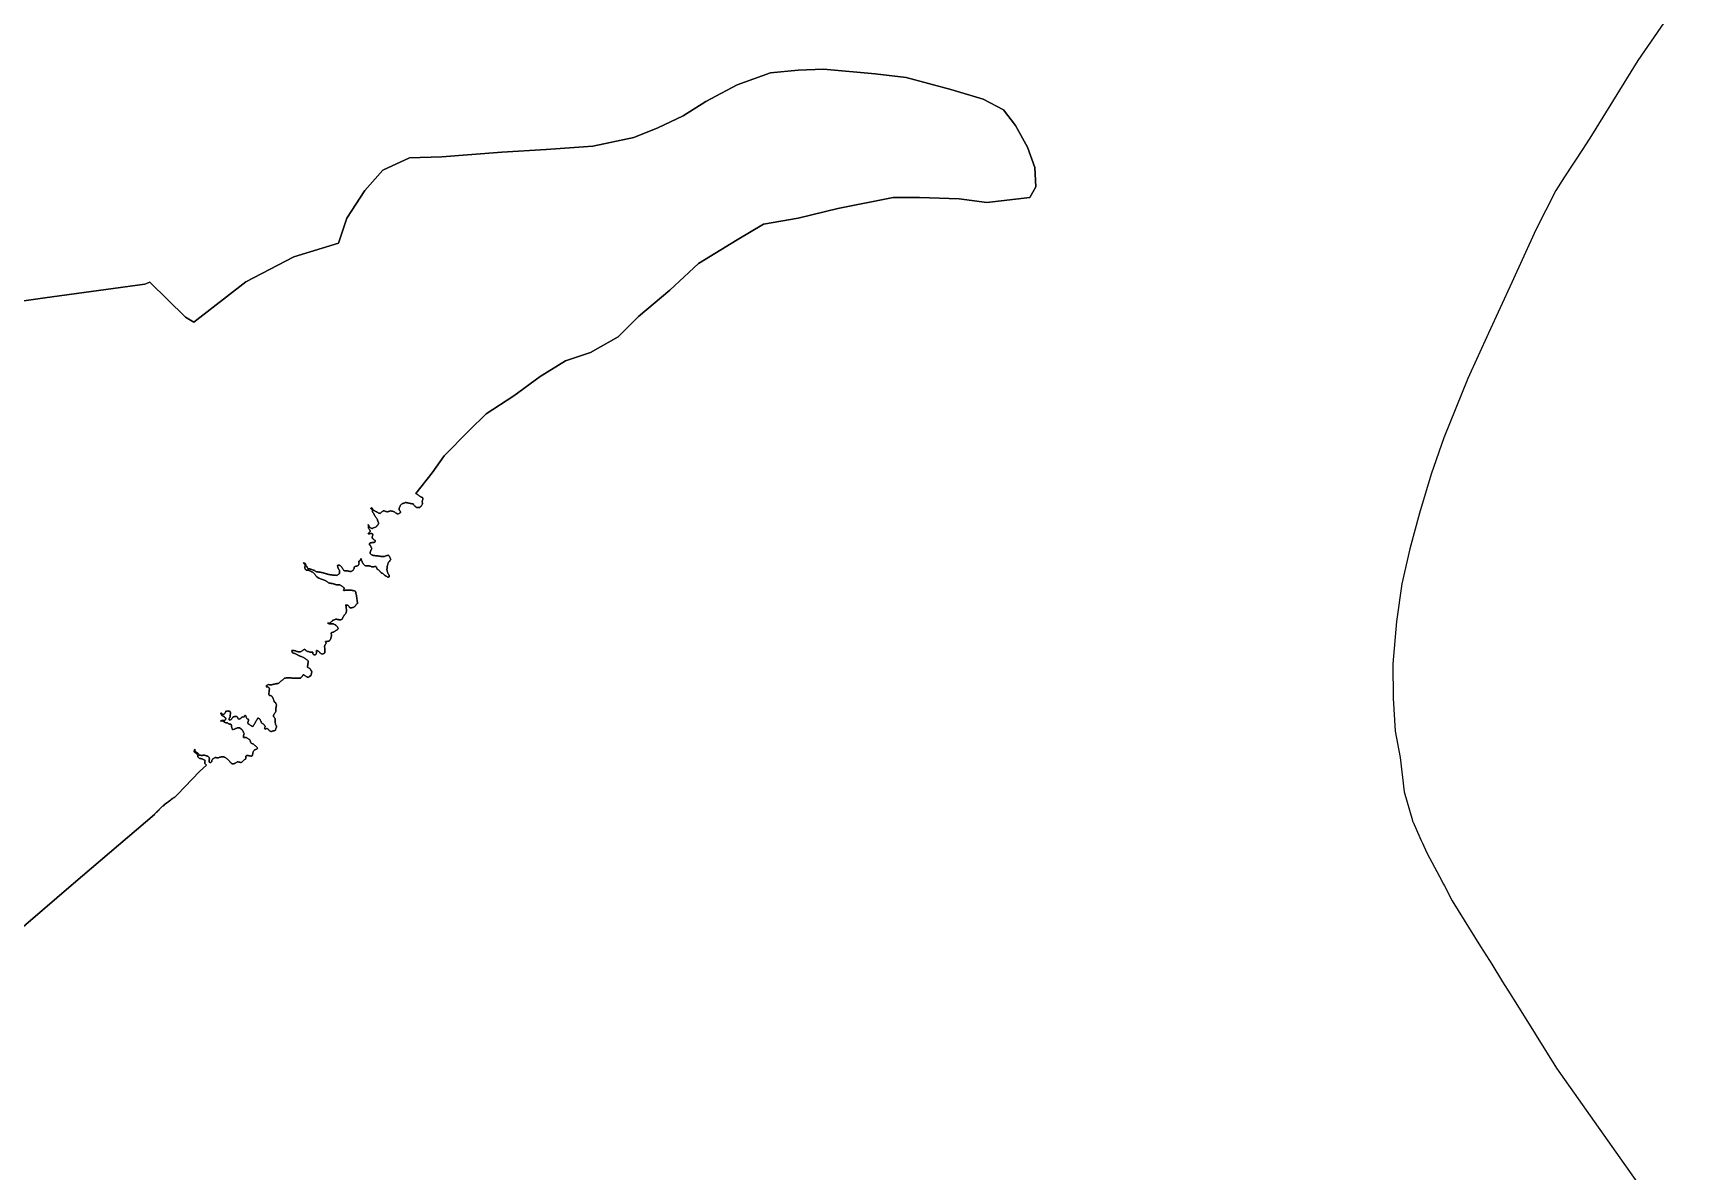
# Model space of a CAD drawing. Header units: inches. Extents: x 130170 to 284068, y 377793 to 804530.
# Drawn here: x 219321 to 241972, y 566326 to 581997 of the extents above; entities that cross this region are included whole.
import ezdxf

# ---------------------------------------------------------------- set-up
doc = ezdxf.new("R2010")
doc.units = ezdxf.units.IN
doc.header["$MEASUREMENT"] = 0
doc.layers.add('muni_il', color=7, linetype='Continuous')

msp = doc.modelspace()

# ---------------------------------------------------------------- linework, layer by layer
at = {"layer": 'muni_il'}
for points in [[(241972, 582404), (241431, 581616), (240794, 580585), (240677, 580405), (240422, 580015), (240300, 579829), (240025, 579286), (239697, 578559), (239372, 577864), (239090, 577238), (238759, 576422), (238585, 575920), (238423, 575386), (238289, 574894), (238180, 574414), (238104, 573894), (238055, 573311), (238058, 572837), (238089, 572382), (238156, 572019), (238213, 571546), (238325, 571151), (238326, 571149), (238327, 571147), (238328, 571144), (238332, 571134), (238334, 571130), (238428, 570919), (238446, 570879), (238463, 570840), (238522, 570708), (238700, 570380), (238754, 570277), (238766, 570255), (238872, 570049), (239265, 569419), (239347, 569288), (239385, 569227), (239419, 569173), (239567, 568934), (239671, 568767), (239716, 568695), (240002, 568237), (240030, 568192), (240311, 567742), (241834, 565584)], [(217906, 568593), (219882, 570287), (220997, 571237), (221002, 571245), (221013, 571258), (221022, 571266), (221036, 571275), (221044, 571285), (221054, 571297), (221062, 571305), (221079, 571322), (221089, 571332), (221099, 571342), (221108, 571350), (221118, 571357), (221132, 571372), (221147, 571382), (221164, 571395), (221174, 571400), (221182, 571407), (221205, 571424), (221215, 571431), (221227, 571441), (221242, 571454), (221254, 571461), (221263, 571469), (221270, 571471), (221280, 571478), (221291, 571488), (221304, 571500), (221312, 571509), (221616, 571829), (221713, 571915), (221702, 571926), (221700, 571928), (221695, 571933), (221691, 571938), (221689, 571945), (221688, 571952), (221689, 571959), (221691, 571966), (221693, 571976), (221688, 571985), (221680, 571990), (221672, 571992), (221665, 571994), (221659, 571998), (221651, 572002), (221642, 572004), (221634, 572006), (221626, 572007), (221619, 572009), (221613, 572011), (221607, 572016), (221601, 572021), (221596, 572025), (221595, 572031), (221594, 572039), (221591, 572047), (221588, 572055), (221584, 572063), (221579, 572070), (221574, 572076), (221567, 572082), (221560, 572086), (221553, 572090), (221547, 572094), (221544, 572099), (221544, 572104), (221545, 572111), (221548, 572119), (221549, 572127), (221551, 572134), (221551, 572136), (221551, 572130), (221551, 572121), (221555, 572112), (221561, 572105), (221567, 572099), (221573, 572093), (221580, 572089), (221587, 572085), (221592, 572080), (221597, 572075), (221602, 572069), (221606, 572061), (221613, 572055), (221622, 572052), (221630, 572051), (221638, 572050), (221647, 572049), (221656, 572050), (221664, 572052), (221671, 572053), (221678, 572053), (221685, 572052), (221692, 572049), (221700, 572046), (221708, 572044), (221716, 572042), (221723, 572040), (221731, 572038), (221737, 572036), (221742, 572032), (221745, 572026), (221748, 572019), (221751, 572012), (221753, 572005), (221752, 571999), (221751, 571991), (221748, 571984), (221751, 571957), (221753, 571955), (221760, 571950), (221771, 571951), (221779, 571958), (221784, 571966), (221786, 571974), (221788, 571981), (221791, 571988), (221791, 571988), (221794, 571994), (221799, 572000), (221805, 572004), (221811, 572009), (221818, 572013), (221824, 572017), (221825, 572017), (221830, 572020), (221837, 572020), (221844, 572020), (221852, 572018), (221860, 572017), (221869, 572016), (221877, 572016), (221886, 572019), (221892, 572024), (221898, 572026), (221905, 572027), (221913, 572028), (221921, 572029), (221929, 572030), (221936, 572030), (221944, 572030), (221951, 572029), (221958, 572027), (221965, 572024), (221972, 572020), (221978, 572016), (221984, 572012), (221990, 572006), (221997, 572001), (222003, 571997), (222008, 571991), (222014, 571985), (222019, 571980), (222025, 571974), (222030, 571968), (222035, 571962), (222040, 571956), (222046, 571950), (222052, 571944), (222058, 571938), (222067, 571934), (222076, 571934), (222085, 571934), (222093, 571937), (222101, 571939), (222109, 571942), (222116, 571946), (222124, 571950), (222130, 571956), (222135, 571960), (222141, 571960), (222148, 571959), (222156, 571958), (222164, 571957), (222172, 571956), (222180, 571954), (222189, 571954), (222199, 571956), (222206, 571962), (222211, 571969), (222216, 571975), (222221, 571981), (222226, 571985), (222233, 571989), (222240, 571992), (222248, 571997), (222254, 572006), (222255, 572015), (222255, 572023), (222256, 572031), (222256, 572039), (222258, 572044), (222262, 572047), (222268, 572049), (222275, 572050), (222282, 572048), (222289, 572046), (222297, 572044), (222305, 572043), (222314, 572042), (222322, 572041), (222331, 572040), (222341, 572044), (222346, 572053), (222348, 572061), (222349, 572069), (222351, 572077), (222353, 572085), (222355, 572092), (222357, 572099), (222361, 572106), (222365, 572112), (222369, 572119), (222373, 572124), (222379, 572127), (222386, 572130), (222394, 572132), (222402, 572135), (222411, 572140), (222414, 572149), (222411, 572159), (222405, 572165), (222399, 572171), (222393, 572176), (222387, 572182), (222380, 572187), (222374, 572192), (222368, 572197), (222362, 572202), (222355, 572207), (222347, 572211), (222339, 572214), (222332, 572217), (222326, 572220), (222323, 572225), (222320, 572232), (222318, 572239), (222315, 572247), (222313, 572255), (222309, 572263), (222303, 572270), (222296, 572275), (222288, 572279), (222281, 572282), (222274, 572286), (222268, 572290), (222260, 572294), (222252, 572298), (222242, 572298), (222235, 572296), (222228, 572297), (222223, 572298), (222221, 572302), (222222, 572309), (222223, 572317), (222224, 572324), (222226, 572331), (222228, 572340), (222230, 572349), (222228, 572358), (222225, 572362), (222223, 572366), (222219, 572372), (222216, 572379), (222212, 572387), (222209, 572394), (222204, 572401), (222198, 572408), (222191, 572413), (222185, 572418), (222178, 572422), (222171, 572427), (222160, 572430), (222145, 572429), (222137, 572427), (222129, 572424), (222122, 572421), (222114, 572418), (222107, 572415), (222099, 572413), (222092, 572410), (222084, 572407), (222078, 572403), (222074, 572404), (222070, 572406), (222068, 572412), (222065, 572419), (222063, 572427), (222061, 572434), (222058, 572442), (222056, 572449), (222056, 572456), (222057, 572465), (222054, 572474), (222046, 572480), (222037, 572480), (222029, 572481), (222023, 572483), (222016, 572486), (222010, 572491), (222002, 572496), (221993, 572497), (221985, 572497), (221978, 572498), (221972, 572501), (221965, 572505), (221958, 572509), (221952, 572514), (221945, 572518), (221937, 572522), (221928, 572524), (221919, 572524), (221911, 572523), (221906, 572523), (221906, 572523), (221911, 572526), (221918, 572529), (221925, 572531), (221932, 572532), (221939, 572531), (221947, 572529), (221956, 572528), (221966, 572532), (221972, 572539), (221978, 572547), (221978, 572557), (221973, 572566), (221967, 572572), (221962, 572578), (221956, 572584), (221948, 572589), (221940, 572592), (221933, 572595), (221926, 572597), (221922, 572602), (221919, 572608), (221915, 572615), (221912, 572622), (221910, 572628), (221911, 572633), (221912, 572634), (221914, 572633), (221919, 572629), (221926, 572623), (221932, 572618), (221942, 572613), (221952, 572617), (221959, 572624), (221964, 572631), (221968, 572637), (221973, 572644), (221977, 572652), (221979, 572658), (221983, 572661), (221989, 572660), (221998, 572660), (222005, 572661), (222012, 572659), (222020, 572658), (222028, 572657), (222034, 572656), (222037, 572652), (222039, 572645), (222041, 572638), (222041, 572630), (222042, 572622), (222042, 572615), (222040, 572608), (222038, 572600), (222038, 572591), (222039, 572584), (222037, 572578), (222032, 572572), (222028, 572565), (222025, 572556), (222023, 572547), (222026, 572537), (222035, 572533), (222045, 572537), (222051, 572544), (222056, 572550), (222061, 572556), (222066, 572563), (222070, 572569), (222075, 572574), (222081, 572579), (222087, 572582), (222094, 572585), (222101, 572587), (222109, 572587), (222116, 572587), (222123, 572587), (222129, 572584), (222134, 572580), (222139, 572574), (222142, 572568), (222145, 572560), (222150, 572552), (222161, 572548), (222171, 572551), (222178, 572556), (222185, 572559), (222192, 572565), (222197, 572572), (222201, 572577), (222205, 572579), (222211, 572577), (222220, 572574), (222230, 572580), (222234, 572588), (222237, 572595), (222242, 572599), (222246, 572601), (222249, 572600), (222253, 572596), (222255, 572590), (222257, 572582), (222260, 572575), (222262, 572567), (222266, 572558), (222275, 572552), (222283, 572550), (222290, 572549), (222293, 572546), (222294, 572541), (222292, 572535), (222290, 572527), (222287, 572520), (222285, 572512), (222284, 572503), (222284, 572494), (222288, 572484), (222297, 572480), (222303, 572476), (222308, 572470), (222314, 572465), (222322, 572460), (222329, 572457), (222333, 572455), (222337, 572453), (222346, 572449), (222357, 572454), (222362, 572462), (222366, 572469), (222370, 572475), (222375, 572482), (222379, 572489), (222383, 572496), (222386, 572505), (222388, 572512), (222392, 572518), (222396, 572525), (222400, 572531), (222405, 572537), (222410, 572544), (222414, 572552), (222417, 572559), (222420, 572563), (222423, 572564), (222428, 572562), (222434, 572558), (222441, 572554), (222445, 572550), (222446, 572550), (222447, 572549), (222450, 572544), (222454, 572538), (222457, 572531), (222461, 572523), (222464, 572516), (222467, 572508), (222471, 572500), (222477, 572494), (222484, 572489), (222491, 572485), (222496, 572480), (222502, 572474), (222507, 572469), (222512, 572463), (222518, 572457), (222522, 572452), (222523, 572447), (222521, 572442), (222517, 572435), (222513, 572426), (222515, 572417), (222522, 572412), (222531, 572414), (222539, 572418), (222545, 572420), (222550, 572420), (222554, 572417), (222560, 572411), (222565, 572405), (222571, 572399), (222576, 572393), (222582, 572388), (222589, 572382), (222598, 572378), (222607, 572378), (222616, 572381), (222623, 572383), (222631, 572386), (222638, 572388), (222646, 572389), (222654, 572391), (222661, 572398), (222665, 572406), (222668, 572414), (222670, 572422), (222673, 572429), (222676, 572436), (222679, 572445), (222677, 572455), (222672, 572463), (222667, 572468), (222665, 572475), (222663, 572482), (222662, 572490), (222660, 572498), (222659, 572505), (222659, 572513), (222659, 572521), (222659, 572529), (222659, 572537), (222659, 572545), (222658, 572554), (222653, 572563), (222648, 572569), (222643, 572575), (222638, 572581), (222635, 572587), (222634, 572594), (222634, 572600), (222637, 572605), (222642, 572612), (222646, 572619), (222651, 572625), (222655, 572633), (222659, 572640), (222662, 572647), (222666, 572655), (222668, 572663), (222669, 572672), (222669, 572680), (222669, 572688), (222670, 572696), (222670, 572704), (222672, 572711), (222673, 572719), (222674, 572727), (222675, 572736), (222675, 572744), (222675, 572745), (222674, 572753), (222670, 572761), (222666, 572769), (222661, 572777), (222653, 572781), (222648, 572784), (222646, 572789), (222644, 572796), (222641, 572804), (222639, 572812), (222636, 572819), (222633, 572827), (222630, 572835), (222626, 572842), (222622, 572850), (222617, 572856), (222611, 572863), (222604, 572869), (222596, 572872), (222587, 572873), (222581, 572874), (222576, 572877), (222574, 572881), (222573, 572888), (222573, 572896), (222573, 572904), (222573, 572912), (222574, 572920), (222574, 572927), (222575, 572935), (222577, 572943), (222578, 572950), (222582, 572958), (222580, 572968), (222576, 572976), (222571, 572983), (222564, 572991), (222554, 572993), (222546, 572990), (222542, 572992), (222539, 572995), (222537, 573001), (222537, 573006), (222540, 573010), (222546, 573013), (222552, 573018), (222559, 573022), (222565, 573025), (222571, 573025), (222579, 573023), (222587, 573021), (222596, 573020), (222604, 573021), (222613, 573022), (222621, 573024), (222629, 573026), (222636, 573029), (222644, 573031), (222651, 573032), (222659, 573034), (222667, 573035), (222675, 573037), (222683, 573038), (222691, 573040), (222699, 573041), (222707, 573045), (222714, 573050), (222721, 573056), (222727, 573061), (222733, 573066), (222738, 573072), (222744, 573077), (222750, 573082), (222756, 573087), (222763, 573092), (222769, 573096), (222776, 573102), (222782, 573108), (222786, 573113), (222792, 573114), (222799, 573115), (222808, 573116), (222816, 573117), (222823, 573118), (222831, 573119), (222839, 573119), (222846, 573119), (222854, 573118), (222862, 573117), (222870, 573116), (222878, 573116), (222886, 573115), (222894, 573114), (222902, 573114), (222910, 573113), (222918, 573113), (222926, 573113), (222934, 573112), (222942, 573112), (222951, 573112), (222959, 573114), (222966, 573114), (222974, 573115), (222982, 573114), (222989, 573112), (222999, 573111), (223008, 573115), (223014, 573121), (223020, 573127), (223026, 573132), (223032, 573138), (223037, 573145), (223041, 573152), (223044, 573157), (223049, 573158), (223054, 573158), (223059, 573154), (223065, 573148), (223073, 573144), (223079, 573139), (223085, 573134), (223093, 573130), (223101, 573126), (223111, 573126), (223120, 573127), (223128, 573131), (223133, 573134), (223133, 573134), (223150, 573149), (223153, 573155), (223155, 573164), (223157, 573171), (223159, 573179), (223161, 573187), (223163, 573195), (223162, 573205), (223157, 573213), (223152, 573219), (223149, 573226), (223146, 573234), (223141, 573242), (223134, 573247), (223126, 573251), (223119, 573255), (223112, 573258), (223107, 573261), (223105, 573266), (223106, 573273), (223106, 573281), (223107, 573288), (223109, 573296), (223110, 573304), (223110, 573313), (223111, 573321), (223111, 573329), (223112, 573336), (223112, 573345), (223110, 573355), (223102, 573362), (223096, 573367), (223089, 573371), (223083, 573376), (223076, 573381), (223070, 573385), (223063, 573390), (223056, 573395), (223049, 573399), (223041, 573401), (223018, 573410), (223011, 573413), (223004, 573416), (222996, 573419), (222989, 573422), (222982, 573426), (222975, 573429), (222968, 573433), (222961, 573436), (222955, 573440), (222947, 573445), (222940, 573448), (222932, 573451), (222925, 573454), (222917, 573457), (222909, 573459), (222902, 573461), (222897, 573463), (222894, 573469), (222892, 573476), (222890, 573484), (222889, 573490), (222889, 573494), (222891, 573496), (222897, 573495), (222905, 573495), (222913, 573495), (222920, 573493), (222928, 573491), (222936, 573489), (222943, 573487), (222950, 573484), (222958, 573482), (222966, 573479), (222974, 573477), (222982, 573476), (222991, 573475), (222999, 573476), (223008, 573477), (223016, 573481), (223023, 573485), (223030, 573489), (223037, 573493), (223044, 573498), (223051, 573504), (223056, 573509), (223060, 573511), (223065, 573509), (223071, 573505), (223077, 573501), (223083, 573496), (223089, 573491), (223096, 573485), (223104, 573482), (223112, 573480), (223120, 573478), (223128, 573476), (223135, 573473), (223143, 573471), (223152, 573470), (223161, 573472), (223168, 573473), (223173, 573473), (223176, 573472), (223177, 573467), (223177, 573460), (223178, 573450), (223184, 573442), (223191, 573436), (223201, 573433), (223211, 573435), (223219, 573439), (223225, 573447), (223228, 573456), (223229, 573464), (223230, 573473), (223230, 573481), (223230, 573489), (223230, 573495), (223232, 573496), (223235, 573497), (223241, 573494), (223247, 573490), (223253, 573485), (223259, 573480), (223265, 573475), (223271, 573470), (223276, 573464), (223282, 573458), (223287, 573452), (223295, 573446), (223305, 573444), (223314, 573446), (223322, 573449), (223329, 573451), (223338, 573455), (223344, 573464), (223344, 573473), (223344, 573482), (223344, 573490), (223344, 573498), (223344, 573506), (223343, 573514), (223342, 573522), (223341, 573530), (223340, 573538), (223340, 573546), (223340, 573553), (223342, 573559), (223345, 573566), (223349, 573573), (223352, 573580), (223356, 573587), (223360, 573596), (223358, 573606), (223354, 573613), (223353, 573616), (223353, 573617), (223359, 573618), (223366, 573619), (223374, 573620), (223382, 573621), (223390, 573622), (223399, 573624), (223407, 573628), (223413, 573635), (223418, 573643), (223422, 573651), (223424, 573659), (223426, 573666), (223428, 573674), (223430, 573682), (223433, 573689), (223435, 573698), (223435, 573707), (223433, 573715), (223432, 573723), (223430, 573730), (223431, 573736), (223433, 573739), (223438, 573740), (223446, 573742), (223455, 573744), (223462, 573748), (223469, 573753), (223476, 573757), (223483, 573761), (223490, 573765), (223496, 573770), (223503, 573773), (223510, 573776), (223518, 573781), (223524, 573789), (223528, 573799), (223524, 573809), (223519, 573816), (223514, 573822), (223509, 573829), (223503, 573835), (223496, 573840), (223489, 573845), (223483, 573849), (223476, 573853), (223468, 573857), (223461, 573861), (223451, 573863), (223443, 573862), (223435, 573862), (223427, 573862), (223419, 573861), (223411, 573860), (223404, 573859), (223398, 573861), (223392, 573865), (223384, 573869), (223379, 573871), (223380, 573871), (223387, 573870), (223396, 573869), (223405, 573869), (223414, 573872), (223421, 573878), (223426, 573885), (223432, 573890), (223438, 573895), (223444, 573900), (223450, 573905), (223455, 573910), (223462, 573912), (223470, 573915), (223477, 573918), (223485, 573920), (223492, 573923), (223499, 573924), (223506, 573923), (223513, 573922), (223521, 573920), (223529, 573919), (223537, 573918), (223545, 573916), (223554, 573916), (223562, 573918), (223571, 573919), (223580, 573924), (223585, 573933), (223588, 573940), (223591, 573947), (223594, 573954), (223598, 573961), (223602, 573968), (223607, 573974), (223611, 573980), (223616, 573987), (223621, 573993), (223626, 573999), (223631, 574006), (223636, 574013), (223638, 574022), (223639, 574031), (223640, 574039), (223641, 574047), (223640, 574056), (223639, 574064), (223637, 574072), (223636, 574079), (223635, 574087), (223635, 574095), (223635, 574103), (223634, 574111), (223633, 574118), (223634, 574121), (223635, 574121), (223641, 574119), (223649, 574118), (223656, 574116), (223663, 574113), (223668, 574108), (223672, 574102), (223676, 574095), (223681, 574088), (223690, 574083), (223699, 574082), (223708, 574081), (223716, 574082), (223725, 574084), (223733, 574087), (223740, 574089), (223748, 574093), (223756, 574098), (223761, 574105), (223766, 574112), (223770, 574119), (223774, 574125), (223779, 574131), (223785, 574136), (223791, 574143), (223795, 574152), (223793, 574162), (223790, 574170), (223788, 574177), (223787, 574185), (223786, 574192), (223785, 574200), (223784, 574208), (223783, 574216), (223782, 574224), (223781, 574232), (223781, 574240), (223780, 574248), (223779, 574257), (223776, 574264), (223774, 574272), (223771, 574279), (223770, 574286), (223770, 574295), (223767, 574304), (223759, 574310), (223751, 574315), (223742, 574316), (223735, 574318), (223727, 574320), (223719, 574322), (223712, 574324), (223703, 574326), (223694, 574326), (223686, 574325), (223678, 574325), (223670, 574325), (223662, 574326), (223654, 574326), (223646, 574325), (223638, 574326), (223630, 574326), (223621, 574324), (223614, 574321), (223608, 574321), (223603, 574322), (223601, 574325), (223601, 574329), (223604, 574334), (223610, 574342), (223609, 574352), (223605, 574361), (223597, 574365), (223591, 574370), (223584, 574375), (223578, 574379), (223571, 574384), (223565, 574389), (223558, 574394), (223550, 574398), (223541, 574399), (223532, 574399), (223524, 574399), (223516, 574398), (223509, 574398), (223502, 574399), (223495, 574402), (223487, 574404), (223479, 574406), (223472, 574409), (223464, 574411), (223456, 574414), (223448, 574416), (223440, 574417), (223432, 574418), (223424, 574419), (223416, 574421), (223409, 574422), (223401, 574423), (223395, 574426), (223389, 574430), (223382, 574435), (223376, 574440), (223369, 574444), (223363, 574449), (223357, 574454), (223349, 574458), (223261, 574490), (223232, 574506), (223228, 574512), (223222, 574518), (223217, 574524), (223213, 574530), (223209, 574537), (223205, 574544), (223199, 574551), (223193, 574557), (223186, 574562), (223180, 574566), (223173, 574571), (223166, 574575), (223159, 574579), (223152, 574584), (223145, 574588), (223137, 574591), (223129, 574594), (223121, 574596), (223113, 574598), (223105, 574599), (223097, 574599), (223090, 574600), (223084, 574602), (223080, 574607), (223074, 574613), (223071, 574619), (223069, 574626), (223067, 574633), (223067, 574640), (223068, 574647), (223070, 574654), (223072, 574663), (223070, 574673), (223065, 574681), (223059, 574687), (223054, 574692), (223050, 574699), (223048, 574703), (223052, 574702), (223059, 574698), (223066, 574695), (223071, 574691), (223075, 574685), (223078, 574679), (223080, 574672), (223081, 574663), (223087, 574655), (223093, 574650), (223098, 574644), (223101, 574638), (223104, 574630), (223110, 574622), (223120, 574619), (223128, 574619), (223136, 574617), (223143, 574615), (223150, 574612), (223158, 574609), (223165, 574607), (223173, 574604), (223181, 574601), (223189, 574600), (223196, 574598), (223202, 574595), (223207, 574590), (223214, 574585), (223221, 574581), (223229, 574576), (223239, 574575), (223246, 574577), (223253, 574576), (223261, 574574), (223269, 574573), (223277, 574572), (223285, 574571), (223293, 574569), (223300, 574568), (223308, 574566), (223316, 574564), (223323, 574562), (223331, 574560), (223339, 574558), (223346, 574556), (223354, 574553), (223361, 574551), (223369, 574548), (223377, 574546), (223384, 574544), (223392, 574541), (223400, 574539), (223408, 574538), (223416, 574537), (223424, 574536), (223432, 574535), (223440, 574534), (223448, 574533), (223457, 574533), (223464, 574532), (223472, 574531), (223480, 574530), (223488, 574529), (223497, 574528), (223506, 574530), (223514, 574533), (223521, 574537), (223528, 574541), (223536, 574545), (223543, 574552), (223546, 574561), (223546, 574570), (223545, 574579), (223544, 574587), (223543, 574595), (223540, 574603), (223536, 574611), (223532, 574618), (223528, 574625), (223525, 574632), (223522, 574638), (223521, 574646), (223519, 574654), (223516, 574661), (223517, 574664), (223519, 574666), (223526, 574667), (223533, 574669), (223540, 574670), (223546, 574669), (223551, 574665), (223557, 574659), (223563, 574654), (223569, 574649), (223574, 574644), (223578, 574638), (223582, 574631), (223587, 574624), (223591, 574618), (223595, 574611), (223599, 574603), (223606, 574597), (223614, 574592), (223623, 574590), (223632, 574591), (223640, 574591), (223647, 574591), (223654, 574589), (223662, 574588), (223670, 574586), (223678, 574585), (223686, 574583), (223695, 574582), (223704, 574583), (223712, 574587), (223719, 574591), (223727, 574595), (223733, 574601), (223739, 574609), (223742, 574617), (223745, 574625), (223747, 574633), (223749, 574640), (223751, 574646), (223755, 574650), (223761, 574652), (223768, 574653), (223776, 574655), (223785, 574656), (223793, 574658), (223802, 574663), (223806, 574672), (223809, 574680), (223812, 574688), (223814, 574697), (223813, 574706), (223810, 574713), (223810, 574719), (223812, 574722), (223817, 574725), (223825, 574730), (223831, 574737), (223835, 574745), (223838, 574753), (223840, 574759), (223841, 574760), (223842, 574757), (223844, 574750), (223846, 574742), (223849, 574734), (223852, 574726), (223855, 574719), (223858, 574712), (223862, 574704), (223866, 574697), (223870, 574690), (223875, 574683), (223881, 574677), (223887, 574671), (223893, 574665), (223901, 574661), (223910, 574658), (223919, 574658), (223927, 574659), (223935, 574660), (223943, 574661), (223950, 574661), (223956, 574659), (223964, 574657), (223971, 574654), (223979, 574651), (223986, 574648), (223994, 574645), (224004, 574645), (224012, 574646), (224020, 574648), (224028, 574650), (224035, 574652), (224041, 574651), (224047, 574649), (224051, 574644), (224054, 574638), (224057, 574631), (224060, 574623), (224065, 574615), (224072, 574609), (224079, 574605), (224086, 574601), (224092, 574596), (224097, 574591), (224102, 574586), (224107, 574579), (224112, 574573), (224117, 574566), (224124, 574560), (224133, 574557), (224140, 574554), (224147, 574551), (224152, 574547), (224157, 574541), (224162, 574535), (224168, 574529), (224175, 574524), (224183, 574520), (224190, 574517), (224197, 574514), (224203, 574509), (224212, 574505), (224222, 574504), (224229, 574510), (224231, 574520), (224227, 574529), (224223, 574537), (224219, 574544), (224215, 574551), (224211, 574557), (224209, 574564), (224207, 574571), (224205, 574579), (224203, 574587), (224201, 574595), (224199, 574602), (224199, 574609), (224199, 574617), (224200, 574625), (224200, 574633), (224201, 574641), (224202, 574649), (224203, 574656), (224205, 574664), (224207, 574671), (224209, 574679), (224211, 574686), (224214, 574694), (224217, 574700), (224221, 574706), (224226, 574713), (224231, 574719), (224236, 574725), (224240, 574732), (224245, 574739), (224250, 574747), (224249, 574758), (224245, 574765), (224241, 574772), (224237, 574779), (224233, 574786), (224229, 574793), (224223, 574802), (224213, 574805), (224204, 574803), (224196, 574801), (224188, 574798), (224181, 574795), (224173, 574792), (224166, 574790), (224159, 574789), (224151, 574788), (224143, 574788), (224135, 574789), (224128, 574789), (224120, 574789), (224112, 574790), (224104, 574791), (224096, 574792), (224088, 574793), (224080, 574794), (224072, 574795), (224064, 574795), (224056, 574796), (224048, 574797), (224041, 574798), (224033, 574800), (224025, 574801), (224017, 574802), (224009, 574804), (224002, 574805), (223996, 574808), (223989, 574812), (223982, 574816), (223976, 574820), (223971, 574824), (223969, 574830), (223968, 574837), (223967, 574844), (223969, 574851), (223972, 574858), (223975, 574865), (223978, 574873), (223982, 574880), (223985, 574887), (223988, 574896), (223987, 574906), (223983, 574914), (223979, 574921), (223975, 574928), (223971, 574936), (223965, 574942), (223960, 574947), (223956, 574953), (223956, 574961), (223959, 574966), (223963, 574971), (223969, 574974), (223976, 574976), (223984, 574978), (223992, 574980), (223998, 574982), (224005, 574981), (224013, 574979), (224024, 574980), (224031, 574987), (224037, 574996), (224035, 575001), (224034, 575007), (224027, 575014), (224021, 575019), (224015, 575024), (224009, 575030), (224002, 575035), (223997, 575039), (223995, 575044), (223995, 575051), (223997, 575058), (223999, 575066), (224000, 575074), (224002, 575082), (224004, 575091), (224000, 575100), (223991, 575105), (223982, 575105), (223974, 575104), (223966, 575103), (223958, 575102), (223949, 575101), (223943, 575100), (223942, 575100), (223941, 575102), (223944, 575108), (223948, 575114), (223953, 575119), (223959, 575124), (223966, 575132), (223966, 575142), (223964, 575152), (223959, 575159), (223955, 575166), (223950, 575173), (223945, 575178), (223943, 575184), (223943, 575191), (223944, 575199), (223944, 575207), (223945, 575216), (223942, 575225), (223940, 575229), (223941, 575228), (223944, 575222), (223947, 575215), (223950, 575207), (223954, 575200), (223960, 575193), (223966, 575187), (223972, 575181), (223979, 575176), (223988, 575172), (223998, 575173), (224006, 575179), (224011, 575184), (224040, 575194), (224048, 575198), (224056, 575203), (224061, 575210), (224067, 575216), (224072, 575222), (224077, 575229), (224080, 575238), (224083, 575247), (224081, 575256), (224076, 575264), (224073, 575271), (224071, 575278), (224069, 575285), (224067, 575293), (224064, 575301), (224059, 575309), (224055, 575316), (224049, 575322), (224045, 575328), (224041, 575335), (224036, 575342), (224032, 575348), (224028, 575355), (224024, 575362), (224021, 575369), (224017, 575376), (224012, 575383), (224008, 575390), (224004, 575396), (224001, 575403), (224000, 575410), (223999, 575418), (223998, 575426), (223994, 575435), (223987, 575441), (223981, 575445), (223978, 575449), (223978, 575452), (223981, 575454), (223986, 575456), (223992, 575456), (223996, 575452), (224000, 575446), (224004, 575439), (224009, 575432), (224015, 575426), (224021, 575420), (224029, 575415), (224036, 575412), (224044, 575409), (224051, 575405), (224058, 575402), (224065, 575398), (224072, 575394), (224079, 575391), (224086, 575387), (224094, 575383), (224105, 575382), (224113, 575389), (224118, 575394), (224124, 575399), (224124, 575399), (224126, 575401), (224130, 575404), (224137, 575409), (224143, 575414), (224148, 575418), (224154, 575419), (224160, 575417), (224168, 575414), (224175, 575412), (224183, 575409), (224190, 575406), (224199, 575403), (224208, 575404), (224217, 575407), (224224, 575409), (224232, 575411), (224240, 575413), (224247, 575415), (224254, 575415), (224261, 575413), (224269, 575412), (224276, 575410), (224284, 575408), (224291, 575406), (224298, 575403), (224305, 575399), (224311, 575395), (224318, 575391), (224325, 575386), (224332, 575382), (224338, 575378), (224347, 575373), (224358, 575375), (224365, 575379), (224372, 575384), (224379, 575388), (224386, 575396), (224387, 575405), (224381, 575413), (224375, 575418), (224371, 575424), (224369, 575431), (224367, 575438), (224366, 575445), (224366, 575452), (224369, 575458), (224372, 575465), (224376, 575472), (224379, 575480), (224382, 575487), (224385, 575494), (224389, 575500), (224394, 575505), (224400, 575510), (224406, 575514), (224412, 575516), (224420, 575518), (224428, 575521), (224436, 575524), (224443, 575528), (224449, 575531), (224455, 575531), (224463, 575530), (224471, 575529), (224478, 575527), (224486, 575526), (224494, 575524), (224502, 575523), (224510, 575521), (224517, 575519), (224525, 575517), (224534, 575516), (224542, 575515), (224550, 575515), (224556, 575514), (224560, 575511), (224564, 575505), (224569, 575498), (224574, 575491), (224580, 575485), (224585, 575480), (224591, 575474), (224599, 575468), (224607, 575465), (224616, 575464), (224624, 575463), (224632, 575462), (224641, 575463), (224650, 575465), (224658, 575471), (224664, 575477), (224669, 575482), (224675, 575488), (224681, 575495), (224685, 575503), (224687, 575512), (224687, 575521), (224686, 575529), (224684, 575537), (224683, 575545), (224684, 575551), (224686, 575558), (224689, 575565), (224693, 575573), (224695, 575582), (224694, 575592), (224686, 575599), (224678, 575603), (224671, 575606), (224664, 575610), (224657, 575614), (224650, 575618), (224643, 575622), (224637, 575626), (224631, 575631), (224625, 575636), (224618, 575641), (224612, 575646), (224606, 575651), (224598, 575655), (224821, 575942), (224986, 576174), (225333, 576521), (225565, 576753), (225945, 577001), (226309, 577265), (226656, 577480), (227004, 577596), (227384, 577811), (227665, 578092), (228095, 578456), (228492, 578820), (229021, 579150), (229385, 579365), (229864, 579448), (230410, 579580), (231171, 579729), (231535, 579729), (232080, 579713), (232461, 579663), (233056, 579729), (233139, 579878), (233122, 580142), (233023, 580424), (232858, 580721), (232692, 580936), (232411, 581085), (231965, 581217), (231353, 581383), (230923, 581432), (230212, 581498), (229864, 581482), (229484, 581449), (229021, 581284), (228591, 581052), (228277, 580854), (227930, 580688), (227599, 580556), (227037, 580440), (226392, 580391), (225780, 580357), (224953, 580291), (224507, 580275), (224143, 580109), (223895, 579828), (223647, 579448), (223531, 579101), (222914, 578912), (222253, 578568), (221536, 578015), (221422, 578083), (220934, 578567), (220865, 578539), (219486, 578348), (218511, 578213)], [(218511, 578213), (219486, 578348), (220865, 578539), (220934, 578567), (221422, 578083), (221536, 578015), (222253, 578568), (222914, 578912), (223531, 579101), (223647, 579448), (223895, 579828), (224143, 580109), (224507, 580275), (224953, 580291), (225780, 580357), (226392, 580391), (227037, 580440), (227599, 580556), (227930, 580688), (228277, 580854), (228591, 581052), (229021, 581284), (229484, 581449), (229864, 581482), (230212, 581498), (230923, 581432), (231353, 581383), (231965, 581217), (232411, 581085), (232692, 580936), (232858, 580721), (233023, 580424), (233122, 580142), (233139, 579878), (233056, 579729), (232461, 579663), (232080, 579713), (231535, 579729), (231171, 579729), (230410, 579580), (229864, 579448), (229385, 579365), (229021, 579150), (228492, 578820), (228095, 578456), (227665, 578092), (227384, 577811), (227004, 577596), (226656, 577480), (226309, 577265), (225945, 577001), (225565, 576753), (225333, 576521), (224986, 576174), (224821, 575942), (224598, 575655), (224606, 575651), (224612, 575646), (224618, 575641), (224625, 575636), (224631, 575631), (224637, 575626), (224643, 575622), (224650, 575618), (224657, 575614), (224664, 575610), (224671, 575606), (224678, 575603), (224686, 575599), (224694, 575592), (224695, 575582), (224693, 575573), (224689, 575565), (224686, 575558), (224684, 575551), (224683, 575545), (224684, 575537), (224686, 575529), (224687, 575521), (224687, 575512), (224685, 575503), (224681, 575495), (224675, 575488), (224669, 575482), (224664, 575477), (224658, 575471), (224650, 575465), (224641, 575463), (224632, 575462), (224624, 575463), (224616, 575464), (224607, 575465), (224599, 575468), (224591, 575474), (224585, 575480), (224580, 575485), (224574, 575491), (224569, 575498), (224564, 575505), (224560, 575511), (224556, 575514), (224550, 575515), (224542, 575515), (224534, 575516), (224525, 575517), (224517, 575519), (224510, 575521), (224502, 575523), (224494, 575524), (224486, 575526), (224478, 575527), (224471, 575529), (224463, 575530), (224455, 575531), (224449, 575531), (224443, 575528), (224436, 575524), (224428, 575521), (224420, 575518), (224412, 575516), (224406, 575514), (224400, 575510), (224394, 575505), (224389, 575500), (224385, 575494), (224382, 575487), (224379, 575480), (224376, 575472), (224372, 575465), (224369, 575458), (224366, 575452), (224366, 575445), (224367, 575438), (224369, 575431), (224371, 575424), (224375, 575418), (224381, 575413), (224387, 575405), (224386, 575396), (224379, 575388), (224372, 575384), (224365, 575379), (224358, 575375), (224347, 575373), (224338, 575378), (224332, 575382), (224325, 575386), (224318, 575391), (224311, 575395), (224305, 575399), (224298, 575403), (224291, 575406), (224284, 575408), (224276, 575410), (224269, 575412), (224261, 575413), (224254, 575415), (224247, 575415), (224240, 575413), (224232, 575411), (224224, 575409), (224217, 575407), (224208, 575404), (224199, 575403), (224190, 575406), (224183, 575409), (224175, 575412), (224168, 575414), (224160, 575417), (224154, 575419), (224148, 575418), (224143, 575414), (224137, 575409), (224130, 575404), (224126, 575401), (224124, 575399), (224124, 575399), (224118, 575394), (224113, 575389), (224105, 575382), (224094, 575383), (224086, 575387), (224079, 575391), (224072, 575394), (224065, 575398), (224058, 575402), (224051, 575405), (224044, 575409), (224036, 575412), (224029, 575415), (224021, 575420), (224015, 575426), (224009, 575432), (224004, 575439), (224000, 575446), (223996, 575452), (223992, 575456), (223986, 575456), (223981, 575454), (223978, 575452), (223978, 575449), (223981, 575445), (223987, 575441), (223994, 575435), (223998, 575426), (223999, 575418), (224000, 575410), (224001, 575403), (224004, 575396), (224008, 575390), (224012, 575383), (224017, 575376), (224021, 575369), (224024, 575362), (224028, 575355), (224032, 575348), (224036, 575342), (224041, 575335), (224045, 575328), (224049, 575322), (224055, 575316), (224059, 575309), (224064, 575301), (224067, 575293), (224069, 575285), (224071, 575278), (224073, 575271), (224076, 575264), (224081, 575256), (224083, 575247), (224080, 575238), (224077, 575229), (224072, 575222), (224067, 575216), (224061, 575210), (224056, 575203), (224048, 575198), (224040, 575194), (224011, 575184), (224006, 575179), (223998, 575173), (223988, 575172), (223979, 575176), (223972, 575181), (223966, 575187), (223960, 575193), (223954, 575200), (223950, 575207), (223947, 575215), (223944, 575222), (223941, 575228), (223940, 575229), (223942, 575225), (223945, 575216), (223944, 575207), (223944, 575199), (223943, 575191), (223943, 575184), (223945, 575178), (223950, 575173), (223955, 575166), (223959, 575159), (223964, 575152), (223966, 575142), (223966, 575132), (223959, 575124), (223953, 575119), (223948, 575114), (223944, 575108), (223941, 575102), (223942, 575100), (223943, 575100), (223949, 575101), (223958, 575102), (223966, 575103), (223974, 575104), (223982, 575105), (223991, 575105), (224000, 575100), (224004, 575091), (224002, 575082), (224000, 575074), (223999, 575066), (223997, 575058), (223995, 575051), (223995, 575044), (223997, 575039), (224002, 575035), (224009, 575030), (224015, 575024), (224021, 575019), (224027, 575014), (224034, 575007), (224035, 575001), (224037, 574996), (224031, 574987), (224024, 574980), (224013, 574979), (224005, 574981), (223998, 574982), (223992, 574980), (223984, 574978), (223976, 574976), (223969, 574974), (223963, 574971), (223959, 574966), (223956, 574961), (223956, 574953), (223960, 574947), (223965, 574942), (223971, 574936), (223975, 574928), (223979, 574921), (223983, 574914), (223987, 574906), (223988, 574896), (223985, 574887), (223982, 574880), (223978, 574873), (223975, 574865), (223972, 574858), (223969, 574851), (223967, 574844), (223968, 574837), (223969, 574830), (223971, 574824), (223976, 574820), (223982, 574816), (223989, 574812), (223996, 574808), (224002, 574805), (224009, 574804), (224017, 574802), (224025, 574801), (224033, 574800), (224041, 574798), (224048, 574797), (224056, 574796), (224064, 574795), (224072, 574795), (224080, 574794), (224088, 574793), (224096, 574792), (224104, 574791), (224112, 574790), (224120, 574789), (224128, 574789), (224135, 574789), (224143, 574788), (224151, 574788), (224159, 574789), (224166, 574790), (224173, 574792), (224181, 574795), (224188, 574798), (224196, 574801), (224204, 574803), (224213, 574805), (224223, 574802), (224229, 574793), (224233, 574786), (224237, 574779), (224241, 574772), (224245, 574765), (224249, 574758), (224250, 574747), (224245, 574739), (224240, 574732), (224236, 574725), (224231, 574719), (224226, 574713), (224221, 574706), (224217, 574700), (224214, 574694), (224211, 574686), (224209, 574679), (224207, 574671), (224205, 574664), (224203, 574656), (224202, 574649), (224201, 574641), (224200, 574633), (224200, 574625), (224199, 574617), (224199, 574609), (224199, 574602), (224201, 574595), (224203, 574587), (224205, 574579), (224207, 574571), (224209, 574564), (224211, 574557), (224215, 574551), (224219, 574544), (224223, 574537), (224227, 574529), (224231, 574520), (224229, 574510), (224222, 574504), (224212, 574505), (224203, 574509), (224197, 574514), (224190, 574517), (224183, 574520), (224175, 574524), (224168, 574529), (224162, 574535), (224157, 574541), (224152, 574547), (224147, 574551), (224140, 574554), (224133, 574557), (224124, 574560), (224117, 574566), (224112, 574573), (224107, 574579), (224102, 574586), (224097, 574591), (224092, 574596), (224086, 574601), (224079, 574605), (224072, 574609), (224065, 574615), (224060, 574623), (224057, 574631), (224054, 574638), (224051, 574644), (224047, 574649), (224041, 574651), (224035, 574652), (224028, 574650), (224020, 574648), (224012, 574646), (224004, 574645), (223994, 574645), (223986, 574648), (223979, 574651), (223971, 574654), (223964, 574657), (223956, 574659), (223950, 574661), (223943, 574661), (223935, 574660), (223927, 574659), (223919, 574658), (223910, 574658), (223901, 574661), (223893, 574665), (223887, 574671), (223881, 574677), (223875, 574683), (223870, 574690), (223866, 574697), (223862, 574704), (223858, 574712), (223855, 574719), (223852, 574726), (223849, 574734), (223846, 574742), (223844, 574750), (223842, 574757), (223841, 574760), (223840, 574759), (223838, 574753), (223835, 574745), (223831, 574737), (223825, 574730), (223817, 574725), (223812, 574722), (223810, 574719), (223810, 574713), (223813, 574706), (223814, 574697), (223812, 574688), (223809, 574680), (223806, 574672), (223802, 574663), (223793, 574658), (223785, 574656), (223776, 574655), (223768, 574653), (223761, 574652), (223755, 574650), (223751, 574646), (223749, 574640), (223747, 574633), (223745, 574625), (223742, 574617), (223739, 574609), (223733, 574601), (223727, 574595), (223719, 574591), (223712, 574587), (223704, 574583), (223695, 574582), (223686, 574583), (223678, 574585), (223670, 574586), (223662, 574588), (223654, 574589), (223647, 574591), (223640, 574591), (223632, 574591), (223623, 574590), (223614, 574592), (223606, 574597), (223599, 574603), (223595, 574611), (223591, 574618), (223587, 574624), (223582, 574631), (223578, 574638), (223574, 574644), (223569, 574649), (223563, 574654), (223557, 574659), (223551, 574665), (223546, 574669), (223540, 574670), (223533, 574669), (223526, 574667), (223519, 574666), (223517, 574664), (223516, 574661), (223519, 574654), (223521, 574646), (223522, 574638), (223525, 574632), (223528, 574625), (223532, 574618), (223536, 574611), (223540, 574603), (223543, 574595), (223544, 574587), (223545, 574579), (223546, 574570), (223546, 574561), (223543, 574552), (223536, 574545), (223528, 574541), (223521, 574537), (223514, 574533), (223506, 574530), (223497, 574528), (223488, 574529), (223480, 574530), (223472, 574531), (223464, 574532), (223457, 574533), (223448, 574533), (223440, 574534), (223432, 574535), (223424, 574536), (223416, 574537), (223408, 574538), (223400, 574539), (223392, 574541), (223384, 574544), (223377, 574546), (223369, 574548), (223361, 574551), (223354, 574553), (223346, 574556), (223339, 574558), (223331, 574560), (223323, 574562), (223316, 574564), (223308, 574566), (223300, 574568), (223293, 574569), (223285, 574571), (223277, 574572), (223269, 574573), (223261, 574574), (223253, 574576), (223246, 574577), (223239, 574575), (223229, 574576), (223221, 574581), (223214, 574585), (223207, 574590), (223202, 574595), (223196, 574598), (223189, 574600), (223181, 574601), (223173, 574604), (223165, 574607), (223158, 574609), (223150, 574612), (223143, 574615), (223136, 574617), (223128, 574619), (223120, 574619), (223110, 574622), (223104, 574630), (223101, 574638), (223098, 574644), (223093, 574650), (223087, 574655), (223081, 574663), (223080, 574672), (223078, 574679), (223075, 574685), (223071, 574691), (223066, 574695), (223059, 574698), (223052, 574702), (223048, 574703), (223050, 574699), (223054, 574692), (223059, 574687), (223065, 574681), (223070, 574673), (223072, 574663), (223070, 574654), (223068, 574647), (223067, 574640), (223067, 574633), (223069, 574626), (223071, 574619), (223074, 574613), (223080, 574607), (223084, 574602), (223090, 574600), (223097, 574599), (223105, 574599), (223113, 574598), (223121, 574596), (223129, 574594), (223137, 574591), (223145, 574588), (223152, 574584), (223159, 574579), (223166, 574575), (223173, 574571), (223180, 574566), (223186, 574562), (223193, 574557), (223199, 574551), (223205, 574544), (223209, 574537), (223213, 574530), (223217, 574524), (223222, 574518), (223228, 574512), (223232, 574506), (223261, 574490), (223349, 574458), (223357, 574454), (223363, 574449), (223369, 574444), (223376, 574440), (223382, 574435), (223389, 574430), (223395, 574426), (223401, 574423), (223409, 574422), (223416, 574421), (223424, 574419), (223432, 574418), (223440, 574417), (223448, 574416), (223456, 574414), (223464, 574411), (223472, 574409), (223479, 574406), (223487, 574404), (223495, 574402), (223502, 574399), (223509, 574398), (223516, 574398), (223524, 574399), (223532, 574399), (223541, 574399), (223550, 574398), (223558, 574394), (223565, 574389), (223571, 574384), (223578, 574379), (223584, 574375), (223591, 574370), (223597, 574365), (223605, 574361), (223609, 574352), (223610, 574342), (223604, 574334), (223601, 574329), (223601, 574325), (223603, 574322), (223608, 574321), (223614, 574321), (223621, 574324), (223630, 574326), (223638, 574326), (223646, 574325), (223654, 574326), (223662, 574326), (223670, 574325), (223678, 574325), (223686, 574325), (223694, 574326), (223703, 574326), (223712, 574324), (223719, 574322), (223727, 574320), (223735, 574318), (223742, 574316), (223751, 574315), (223759, 574310), (223767, 574304), (223770, 574295), (223770, 574286), (223771, 574279), (223774, 574272), (223776, 574264), (223779, 574257), (223780, 574248), (223781, 574240), (223781, 574232), (223782, 574224), (223783, 574216), (223784, 574208), (223785, 574200), (223786, 574192), (223787, 574185), (223788, 574177), (223790, 574170), (223793, 574162), (223795, 574152), (223791, 574143), (223785, 574136), (223779, 574131), (223774, 574125), (223770, 574119), (223766, 574112), (223761, 574105), (223756, 574098), (223748, 574093), (223740, 574089), (223733, 574087), (223725, 574084), (223716, 574082), (223708, 574081), (223699, 574082), (223690, 574083), (223681, 574088), (223676, 574095), (223672, 574102), (223668, 574108), (223663, 574113), (223656, 574116), (223649, 574118), (223641, 574119), (223635, 574121), (223634, 574121), (223633, 574118), (223634, 574111), (223635, 574103), (223635, 574095), (223635, 574087), (223636, 574079), (223637, 574072), (223639, 574064), (223640, 574056), (223641, 574047), (223640, 574039), (223639, 574031), (223638, 574022), (223636, 574013), (223631, 574006), (223626, 573999), (223621, 573993), (223616, 573987), (223611, 573980), (223607, 573974), (223602, 573968), (223598, 573961), (223594, 573954), (223591, 573947), (223588, 573940), (223585, 573933), (223580, 573924), (223571, 573919), (223562, 573918), (223554, 573916), (223545, 573916), (223537, 573918), (223529, 573919), (223521, 573920), (223513, 573922), (223506, 573923), (223499, 573924), (223492, 573923), (223485, 573920), (223477, 573918), (223470, 573915), (223462, 573912), (223455, 573910), (223450, 573905), (223444, 573900), (223438, 573895), (223432, 573890), (223426, 573885), (223421, 573878), (223414, 573872), (223405, 573869), (223396, 573869), (223387, 573870), (223380, 573871), (223379, 573871), (223384, 573869), (223392, 573865), (223398, 573861), (223404, 573859), (223411, 573860), (223419, 573861), (223427, 573862), (223435, 573862), (223443, 573862), (223451, 573863), (223461, 573861), (223468, 573857), (223476, 573853), (223483, 573849), (223489, 573845), (223496, 573840), (223503, 573835), (223509, 573829), (223514, 573822), (223519, 573816), (223524, 573809), (223528, 573799), (223524, 573789), (223518, 573781), (223510, 573776), (223503, 573773), (223496, 573770), (223490, 573765), (223483, 573761), (223476, 573757), (223469, 573753), (223462, 573748), (223455, 573744), (223446, 573742), (223438, 573740), (223433, 573739), (223431, 573736), (223430, 573730), (223432, 573723), (223433, 573715), (223435, 573707), (223435, 573698), (223433, 573689), (223430, 573682), (223428, 573674), (223426, 573666), (223424, 573659), (223422, 573651), (223418, 573643), (223413, 573635), (223407, 573628), (223399, 573624), (223390, 573622), (223382, 573621), (223374, 573620), (223366, 573619), (223359, 573618), (223353, 573617), (223353, 573616), (223354, 573613), (223358, 573606), (223360, 573596), (223356, 573587), (223352, 573580), (223349, 573573), (223345, 573566), (223342, 573559), (223340, 573553), (223340, 573546), (223340, 573538), (223341, 573530), (223342, 573522), (223343, 573514), (223344, 573506), (223344, 573498), (223344, 573490), (223344, 573482), (223344, 573473), (223344, 573464), (223338, 573455), (223329, 573451), (223322, 573449), (223314, 573446), (223305, 573444), (223295, 573446), (223287, 573452), (223282, 573458), (223276, 573464), (223271, 573470), (223265, 573475), (223259, 573480), (223253, 573485), (223247, 573490), (223241, 573494), (223235, 573497), (223232, 573496), (223230, 573495), (223230, 573489), (223230, 573481), (223230, 573473), (223229, 573464), (223228, 573456), (223225, 573447), (223219, 573439), (223211, 573435), (223201, 573433), (223191, 573436), (223184, 573442), (223178, 573450), (223177, 573460), (223177, 573467), (223176, 573472), (223173, 573473), (223168, 573473), (223161, 573472), (223152, 573470), (223143, 573471), (223135, 573473), (223128, 573476), (223120, 573478), (223112, 573480), (223104, 573482), (223096, 573485), (223089, 573491), (223083, 573496), (223077, 573501), (223071, 573505), (223065, 573509), (223060, 573511), (223056, 573509), (223051, 573504), (223044, 573498), (223037, 573493), (223030, 573489), (223023, 573485), (223016, 573481), (223008, 573477), (222999, 573476), (222991, 573475), (222982, 573476), (222974, 573477), (222966, 573479), (222958, 573482), (222950, 573484), (222943, 573487), (222936, 573489), (222928, 573491), (222920, 573493), (222913, 573495), (222905, 573495), (222897, 573495), (222891, 573496), (222889, 573494), (222889, 573490), (222890, 573484), (222892, 573476), (222894, 573469), (222897, 573463), (222902, 573461), (222909, 573459), (222917, 573457), (222925, 573454), (222932, 573451), (222940, 573448), (222947, 573445), (222955, 573440), (222961, 573436), (222968, 573433), (222975, 573429), (222982, 573426), (222989, 573422), (222996, 573419), (223004, 573416), (223011, 573413), (223018, 573410), (223041, 573401), (223049, 573399), (223056, 573395), (223063, 573390), (223070, 573385), (223076, 573381), (223083, 573376), (223089, 573371), (223096, 573367), (223102, 573362), (223110, 573355), (223112, 573345), (223112, 573336), (223111, 573329), (223111, 573321), (223110, 573313), (223110, 573304), (223109, 573296), (223107, 573288), (223106, 573281), (223106, 573273), (223105, 573266), (223107, 573261), (223112, 573258), (223119, 573255), (223126, 573251), (223134, 573247), (223141, 573242), (223146, 573234), (223149, 573226), (223152, 573219), (223157, 573213), (223162, 573205), (223163, 573195), (223161, 573187), (223159, 573179), (223157, 573171), (223155, 573164), (223153, 573155), (223150, 573149), (223133, 573134), (223133, 573134), (223128, 573131), (223120, 573127), (223111, 573126), (223101, 573126), (223093, 573130), (223085, 573134), (223079, 573139), (223073, 573144), (223065, 573148), (223059, 573154), (223054, 573158), (223049, 573158), (223044, 573157), (223041, 573152), (223037, 573145), (223032, 573138), (223026, 573132), (223020, 573127), (223014, 573121), (223008, 573115), (222999, 573111), (222989, 573112), (222982, 573114), (222974, 573115), (222966, 573114), (222959, 573114), (222951, 573112), (222942, 573112), (222934, 573112), (222926, 573113), (222918, 573113), (222910, 573113), (222902, 573114), (222894, 573114), (222886, 573115), (222878, 573116), (222870, 573116), (222862, 573117), (222854, 573118), (222846, 573119), (222839, 573119), (222831, 573119), (222823, 573118), (222816, 573117), (222808, 573116), (222799, 573115), (222792, 573114), (222786, 573113), (222782, 573108), (222776, 573102), (222769, 573096), (222763, 573092), (222756, 573087), (222750, 573082), (222744, 573077), (222738, 573072), (222733, 573066), (222727, 573061), (222721, 573056), (222714, 573050), (222707, 573045), (222699, 573041), (222691, 573040), (222683, 573038), (222675, 573037), (222667, 573035), (222659, 573034), (222651, 573032), (222644, 573031), (222636, 573029), (222629, 573026), (222621, 573024), (222613, 573022), (222604, 573021), (222596, 573020), (222587, 573021), (222579, 573023), (222571, 573025), (222565, 573025), (222559, 573022), (222552, 573018), (222546, 573013), (222540, 573010), (222537, 573006), (222537, 573001), (222539, 572995), (222542, 572992), (222546, 572990), (222554, 572993), (222564, 572991), (222571, 572983), (222576, 572976), (222580, 572968), (222582, 572958), (222578, 572950), (222577, 572943), (222575, 572935), (222574, 572927), (222574, 572920), (222573, 572912), (222573, 572904), (222573, 572896), (222573, 572888), (222574, 572881), (222576, 572877), (222581, 572874), (222587, 572873), (222596, 572872), (222604, 572869), (222611, 572863), (222617, 572856), (222622, 572850), (222626, 572842), (222630, 572835), (222633, 572827), (222636, 572819), (222639, 572812), (222641, 572804), (222644, 572796), (222646, 572789), (222648, 572784), (222653, 572781), (222661, 572777), (222666, 572769), (222670, 572761), (222674, 572753), (222675, 572745), (222675, 572744), (222675, 572736), (222674, 572727), (222673, 572719), (222672, 572711), (222670, 572704), (222670, 572696), (222669, 572688), (222669, 572680), (222669, 572672), (222668, 572663), (222666, 572655), (222662, 572647), (222659, 572640), (222655, 572633), (222651, 572625), (222646, 572619), (222642, 572612), (222637, 572605), (222634, 572600), (222634, 572594), (222635, 572587), (222638, 572581), (222643, 572575), (222648, 572569), (222653, 572563), (222658, 572554), (222659, 572545), (222659, 572537), (222659, 572529), (222659, 572521), (222659, 572513), (222659, 572505), (222660, 572498), (222662, 572490), (222663, 572482), (222665, 572475), (222667, 572468), (222672, 572463), (222677, 572455), (222679, 572445), (222676, 572436), (222673, 572429), (222670, 572422), (222668, 572414), (222665, 572406), (222661, 572398), (222654, 572391), (222646, 572389), (222638, 572388), (222631, 572386), (222623, 572383), (222616, 572381), (222607, 572378), (222598, 572378), (222589, 572382), (222582, 572388), (222576, 572393), (222571, 572399), (222565, 572405), (222560, 572411), (222554, 572417), (222550, 572420), (222545, 572420), (222539, 572418), (222531, 572414), (222522, 572412), (222515, 572417), (222513, 572426), (222517, 572435), (222521, 572442), (222523, 572447), (222522, 572452), (222518, 572457), (222512, 572463), (222507, 572469), (222502, 572474), (222496, 572480), (222491, 572485), (222484, 572489), (222477, 572494), (222471, 572500), (222467, 572508), (222464, 572516), (222461, 572523), (222457, 572531), (222454, 572538), (222450, 572544), (222447, 572549), (222446, 572550), (222445, 572550), (222441, 572554), (222434, 572558), (222428, 572562), (222423, 572564), (222420, 572563), (222417, 572559), (222414, 572552), (222410, 572544), (222405, 572537), (222400, 572531), (222396, 572525), (222392, 572518), (222388, 572512), (222386, 572505), (222383, 572496), (222379, 572489), (222375, 572482), (222370, 572475), (222366, 572469), (222362, 572462), (222357, 572454), (222346, 572449), (222337, 572453), (222333, 572455), (222329, 572457), (222322, 572460), (222314, 572465), (222308, 572470), (222303, 572476), (222297, 572480), (222288, 572484), (222284, 572494), (222284, 572503), (222285, 572512), (222287, 572520), (222290, 572527), (222292, 572535), (222294, 572541), (222293, 572546), (222290, 572549), (222283, 572550), (222275, 572552), (222266, 572558), (222262, 572567), (222260, 572575), (222257, 572582), (222255, 572590), (222253, 572596), (222249, 572600), (222246, 572601), (222242, 572599), (222237, 572595), (222234, 572588), (222230, 572580), (222220, 572574), (222211, 572577), (222205, 572579), (222201, 572577), (222197, 572572), (222192, 572565), (222185, 572559), (222178, 572556), (222171, 572551), (222161, 572548), (222150, 572552), (222145, 572560), (222142, 572568), (222139, 572574), (222134, 572580), (222129, 572584), (222123, 572587), (222116, 572587), (222109, 572587), (222101, 572587), (222094, 572585), (222087, 572582), (222081, 572579), (222075, 572574), (222070, 572569), (222066, 572563), (222061, 572556), (222056, 572550), (222051, 572544), (222045, 572537), (222035, 572533), (222026, 572537), (222023, 572547), (222025, 572556), (222028, 572565), (222032, 572572), (222037, 572578), (222039, 572584), (222038, 572591), (222038, 572600), (222040, 572608), (222042, 572615), (222042, 572622), (222041, 572630), (222041, 572638), (222039, 572645), (222037, 572652), (222034, 572656), (222028, 572657), (222020, 572658), (222012, 572659), (222005, 572661), (221998, 572660), (221989, 572660), (221983, 572661), (221979, 572658), (221977, 572652), (221973, 572644), (221968, 572637), (221964, 572631), (221959, 572624), (221952, 572617), (221942, 572613), (221932, 572618), (221926, 572623), (221919, 572629), (221914, 572633), (221912, 572634), (221911, 572633), (221910, 572628), (221912, 572622), (221915, 572615), (221919, 572608), (221922, 572602), (221926, 572597), (221933, 572595), (221940, 572592), (221948, 572589), (221956, 572584), (221962, 572578), (221967, 572572), (221973, 572566), (221978, 572557), (221978, 572547), (221972, 572539), (221966, 572532), (221956, 572528), (221947, 572529), (221939, 572531), (221932, 572532), (221925, 572531), (221918, 572529), (221911, 572526), (221906, 572523), (221906, 572523), (221911, 572523), (221919, 572524), (221928, 572524), (221937, 572522), (221945, 572518), (221952, 572514), (221958, 572509), (221965, 572505), (221972, 572501), (221978, 572498), (221985, 572497), (221993, 572497), (222002, 572496), (222010, 572491), (222016, 572486), (222023, 572483), (222029, 572481), (222037, 572480), (222046, 572480), (222054, 572474), (222057, 572465), (222056, 572456), (222056, 572449), (222058, 572442), (222061, 572434), (222063, 572427), (222065, 572419), (222068, 572412), (222070, 572406), (222074, 572404), (222078, 572403), (222084, 572407), (222092, 572410), (222099, 572413), (222107, 572415), (222114, 572418), (222122, 572421), (222129, 572424), (222137, 572427), (222145, 572429), (222160, 572430), (222171, 572427), (222178, 572422), (222185, 572418), (222191, 572413), (222198, 572408), (222204, 572401), (222209, 572394), (222212, 572387), (222216, 572379), (222219, 572372), (222223, 572366), (222225, 572362), (222228, 572358), (222230, 572349), (222228, 572340), (222226, 572331), (222224, 572324), (222223, 572317), (222222, 572309), (222221, 572302), (222223, 572298), (222228, 572297), (222235, 572296), (222242, 572298), (222252, 572298), (222260, 572294), (222268, 572290), (222274, 572286), (222281, 572282), (222288, 572279), (222296, 572275), (222303, 572270), (222309, 572263), (222313, 572255), (222315, 572247), (222318, 572239), (222320, 572232), (222323, 572225), (222326, 572220), (222332, 572217), (222339, 572214), (222347, 572211), (222355, 572207), (222362, 572202), (222368, 572197), (222374, 572192), (222380, 572187), (222387, 572182), (222393, 572176), (222399, 572171), (222405, 572165), (222411, 572159), (222414, 572149), (222411, 572140), (222402, 572135), (222394, 572132), (222386, 572130), (222379, 572127), (222373, 572124), (222369, 572119), (222365, 572112), (222361, 572106), (222357, 572099), (222355, 572092), (222353, 572085), (222351, 572077), (222349, 572069), (222348, 572061), (222346, 572053), (222341, 572044), (222331, 572040), (222322, 572041), (222314, 572042), (222305, 572043), (222297, 572044), (222289, 572046), (222282, 572048), (222275, 572050), (222268, 572049), (222262, 572047), (222258, 572044), (222256, 572039), (222256, 572031), (222255, 572023), (222255, 572015), (222254, 572006), (222248, 571997), (222240, 571992), (222233, 571989), (222226, 571985), (222221, 571981), (222216, 571975), (222211, 571969), (222206, 571962), (222199, 571956), (222189, 571954), (222180, 571954), (222172, 571956), (222164, 571957), (222156, 571958), (222148, 571959), (222141, 571960), (222135, 571960), (222130, 571956), (222124, 571950), (222116, 571946), (222109, 571942), (222101, 571939), (222093, 571937), (222085, 571934), (222076, 571934), (222067, 571934), (222058, 571938), (222052, 571944), (222046, 571950), (222040, 571956), (222035, 571962), (222030, 571968), (222025, 571974), (222019, 571980), (222014, 571985), (222008, 571991), (222003, 571997), (221997, 572001), (221990, 572006), (221984, 572012), (221978, 572016), (221972, 572020), (221965, 572024), (221958, 572027), (221951, 572029), (221944, 572030), (221936, 572030), (221929, 572030), (221921, 572029), (221913, 572028), (221905, 572027), (221898, 572026), (221892, 572024), (221886, 572019), (221877, 572016), (221869, 572016), (221860, 572017), (221852, 572018), (221844, 572020), (221837, 572020), (221830, 572020), (221825, 572017), (221824, 572017), (221818, 572013), (221811, 572009), (221805, 572004), (221799, 572000), (221794, 571994), (221791, 571988), (221791, 571988), (221788, 571981), (221786, 571974), (221784, 571966), (221779, 571958), (221771, 571951), (221760, 571950), (221753, 571955), (221751, 571957), (221748, 571984), (221751, 571991), (221752, 571999), (221753, 572005), (221751, 572012), (221748, 572019), (221745, 572026), (221742, 572032), (221737, 572036), (221731, 572038), (221723, 572040), (221716, 572042), (221708, 572044), (221700, 572046), (221692, 572049), (221685, 572052), (221678, 572053), (221671, 572053), (221664, 572052), (221656, 572050), (221647, 572049), (221638, 572050), (221630, 572051), (221622, 572052), (221613, 572055), (221606, 572061), (221602, 572069), (221597, 572075), (221592, 572080), (221587, 572085), (221580, 572089), (221573, 572093), (221567, 572099), (221561, 572105), (221555, 572112), (221551, 572121), (221551, 572130), (221551, 572136), (221551, 572134), (221549, 572127), (221548, 572119), (221545, 572111), (221544, 572104), (221544, 572099), (221547, 572094), (221553, 572090), (221560, 572086), (221567, 572082), (221574, 572076), (221579, 572070), (221584, 572063), (221588, 572055), (221591, 572047), (221594, 572039), (221595, 572031), (221596, 572025), (221601, 572021), (221607, 572016), (221613, 572011), (221619, 572009), (221626, 572007), (221634, 572006), (221642, 572004), (221651, 572002), (221659, 571998), (221665, 571994), (221672, 571992), (221680, 571990), (221688, 571985), (221693, 571976), (221691, 571966), (221689, 571959), (221688, 571952), (221689, 571945), (221691, 571938), (221695, 571933), (221700, 571928), (221702, 571926), (221713, 571915), (221616, 571829), (221312, 571509), (221304, 571500), (221291, 571488), (221280, 571478), (221270, 571471), (221263, 571469), (221254, 571461), (221242, 571454), (221227, 571441), (221215, 571431), (221205, 571424), (221182, 571407), (221174, 571400), (221164, 571395), (221147, 571382), (221132, 571372), (221118, 571357), (221108, 571350), (221099, 571342), (221089, 571332), (221079, 571322), (221062, 571305), (221054, 571297), (221044, 571285), (221036, 571275), (221022, 571266), (221013, 571258), (221002, 571245), (220997, 571237), (219882, 570287), (217906, 568593)]]:
    msp.add_lwpolyline(points, dxfattribs=at)

doc.saveas('drawing.dxf')
